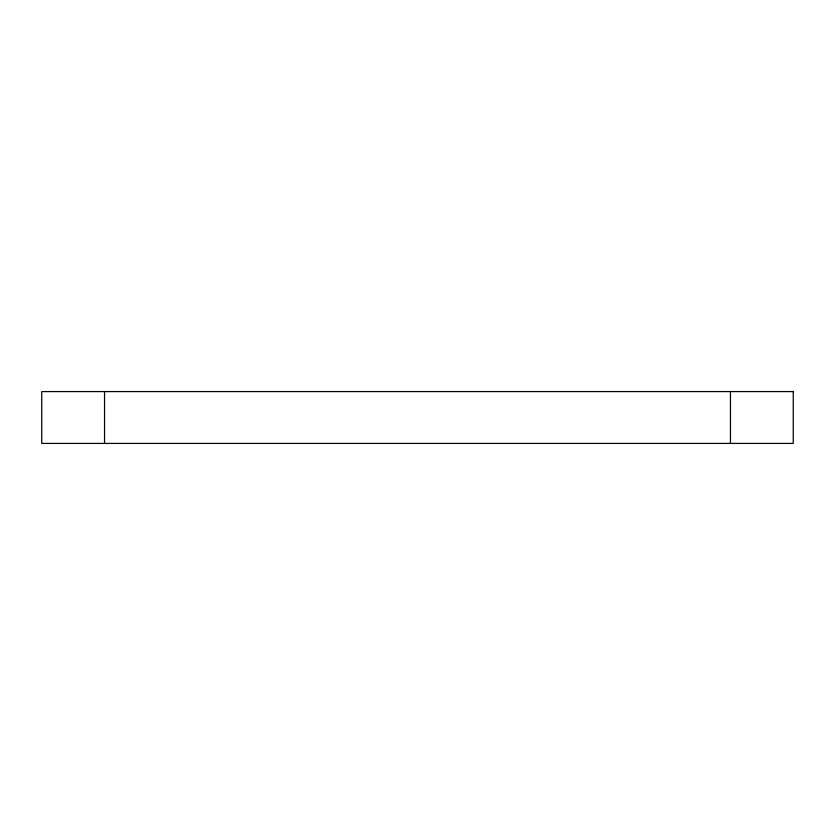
<?xml version="1.0" encoding="UTF-8"?>
<svg xmlns="http://www.w3.org/2000/svg" width="835" height="835" viewBox="0 0 835 835"><rect width="100%" height="100%" fill="white"/><g stroke="black" fill="none" stroke-linecap="round" stroke-linejoin="round"><path stroke-width="1.25" d="M730.458 391.584L730.458 443.416M104.542 391.584L104.542 443.416M793.25 391.584L41.75 391.584L41.75 443.416L793.25 443.416L793.25 391.584"/></g></svg>
